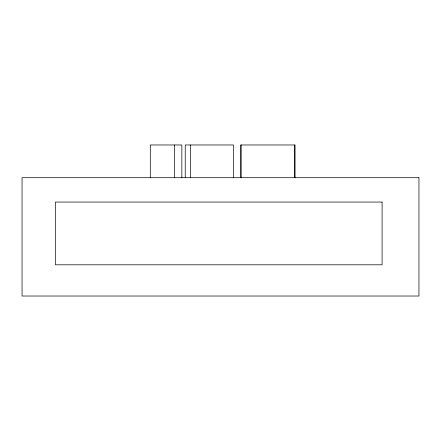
<?xml version="1.0" encoding="UTF-8"?>
<svg xmlns="http://www.w3.org/2000/svg" width="441" height="441" viewBox="0 0 441 441"><rect width="100%" height="100%" fill="white"/><g stroke="black" fill="none" stroke-linecap="round" stroke-linejoin="round"><path stroke-width="0.66" d="M295.051 177.706L295.051 144.973L240.643 144.973L240.643 177.706M294.5 144.973L294.5 177.706M241.194 144.973L241.194 177.706M233.515 177.706L233.515 144.973L185.237 144.973L185.237 177.706M190.446 144.973L190.446 177.706M181.852 177.706L181.852 144.973L150.304 144.973L150.304 177.706M174.63 144.973L174.63 177.706M418.95 177.706L22.05 177.706L22.05 296.027L418.95 296.027L418.95 177.706M382.088 202.061L55.428 202.061L55.428 264.804L382.088 264.804L382.088 202.061"/></g></svg>
